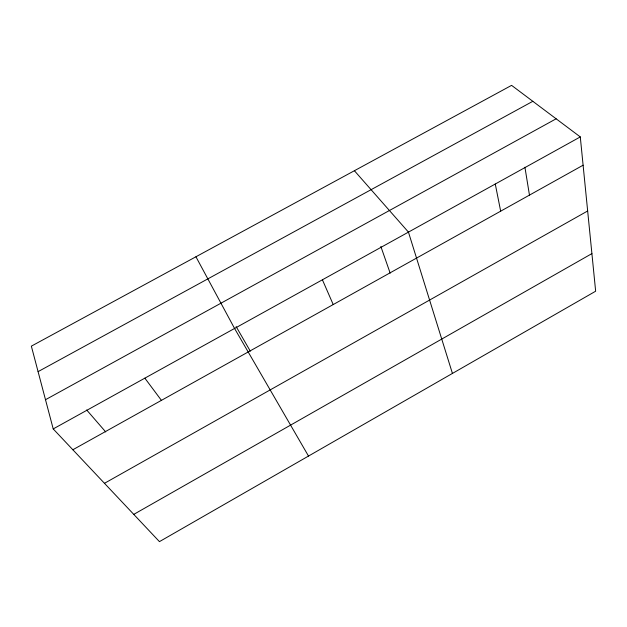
<?xml version="1.0" encoding="UTF-8"?>
<svg xmlns="http://www.w3.org/2000/svg" width="627" height="627" viewBox="0 0 627 627"><rect width="100%" height="100%" fill="white"/><g stroke="black" fill="none" stroke-linecap="round" stroke-linejoin="round"><path stroke-width="0.94" d="M133.763 514.383L591.904 253.606M104.474 483.307L587.664 210.97M72.85 449.755L583.11 165.199M53.217 428.923L580.288 136.921L595.65 291.21L159.446 541.634L53.217 428.923L31.35 346.151L511.585 85.366L580.288 136.921M45.497 399.72L556.141 118.801M38.082 371.639L532.832 101.308M354.396 170.724L408.451 232.123L452.435 373.433M86.667 409.964L105.728 431.948M144.853 378.159L161.421 400.363M308.5 456.064L234.561 328.454L195.938 256.772M236.152 326.596L250.306 351.167M322.411 279.791L333.211 304.557M380.848 246.466L390.174 273.16M495.275 184.024L500.667 211.174M524.917 167.213L529.541 195.585"/></g></svg>
